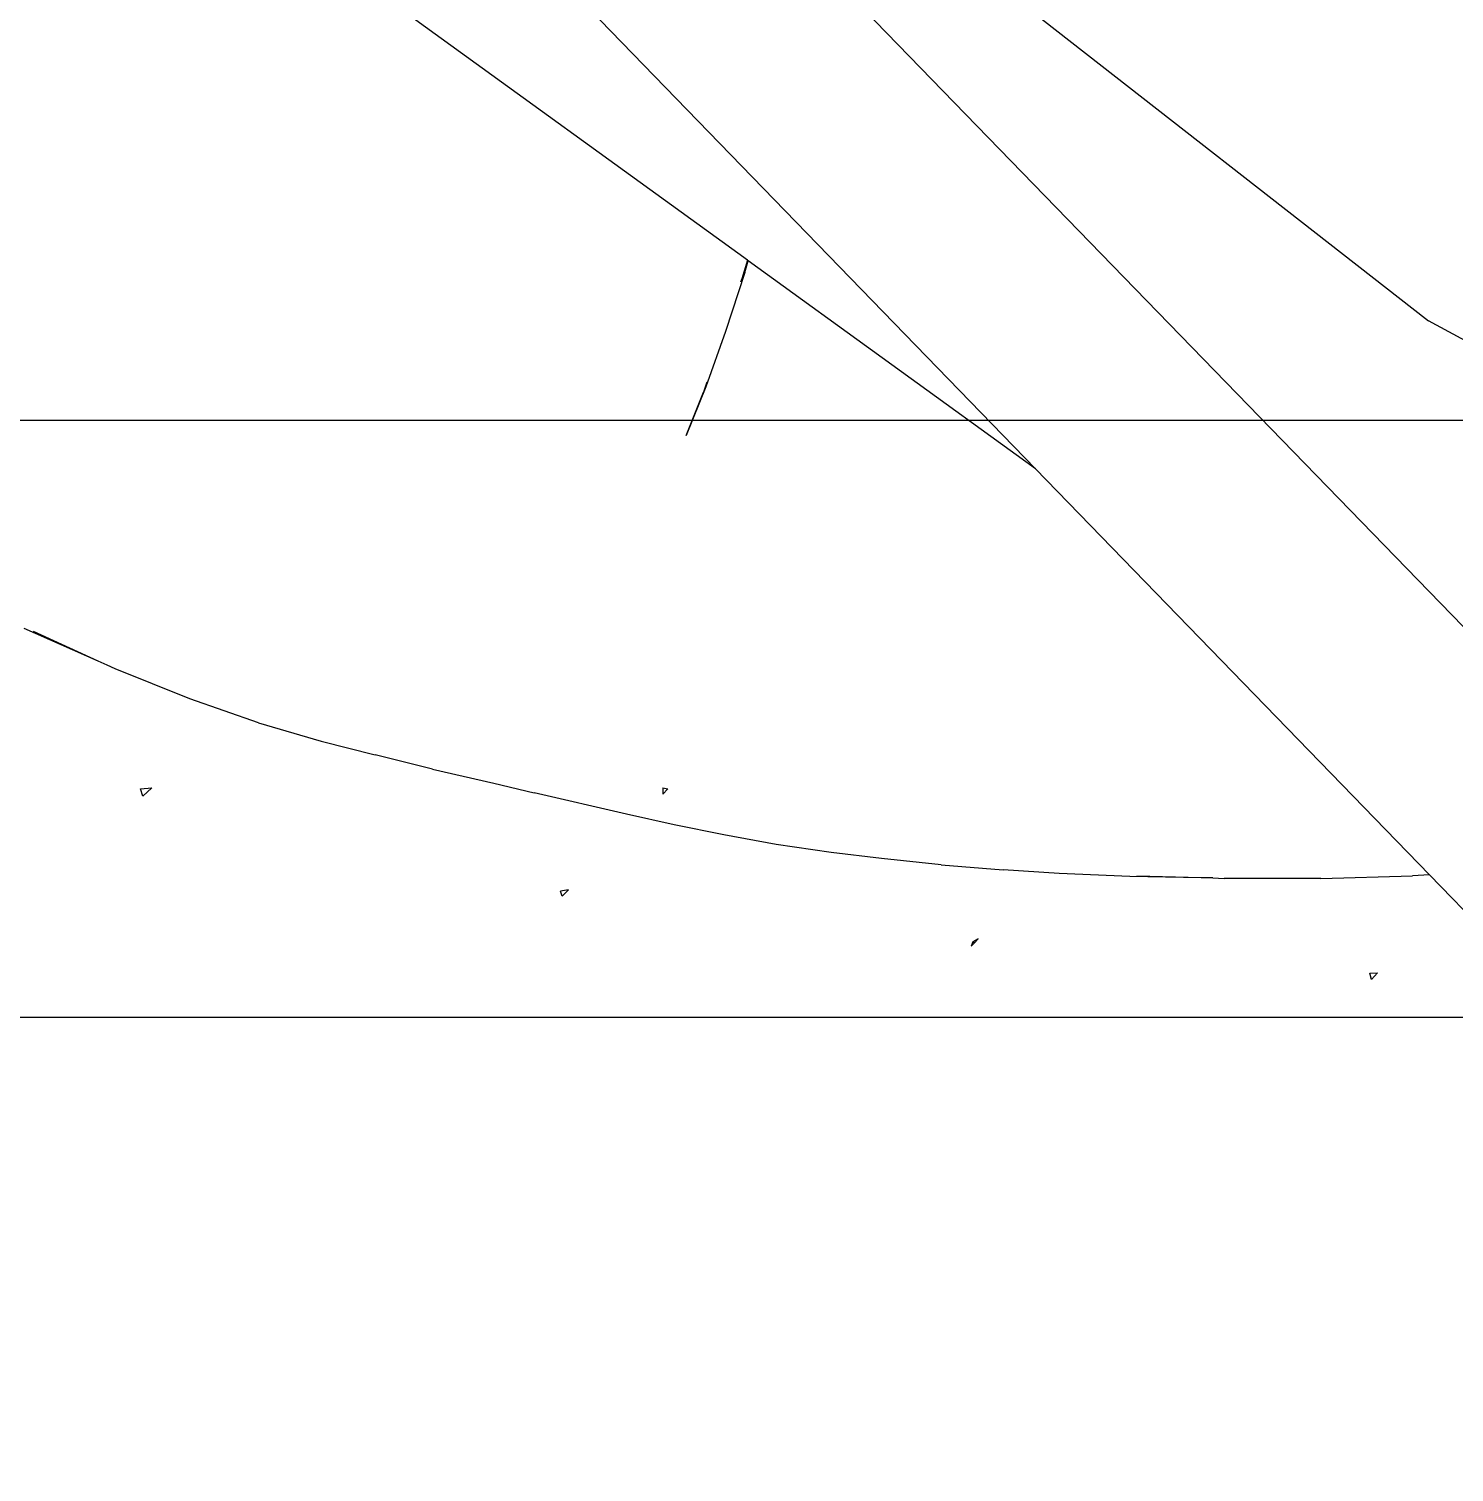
# Model space of a CAD drawing. Header units: millimetres. Extents: x -12551121 to 353735, y 112272 to 285506.
# Drawn here: x 97366.3 to 97590.1, y 178428.7 to 178655.2 of the extents above; entities that cross this region are included whole.
import ezdxf

# ---------------------------------------------------------------- set-up
doc = ezdxf.new("R2010")
doc.units = ezdxf.units.MM
doc.header["$MEASUREMENT"] = 0
doc.layers.add('+AT9-HATCH', color=8, linetype='Continuous')
doc.layers.add('+AT9_Hardscape', color=1, linetype='Continuous')

# ---------------------------------------------------------------- blocks, each defined once
blk = doc.blocks.new('hammock')
at = {"layer": '+AT9_Hardscape', "color": 1}
for p, q in [((643.84, 1838.78), (953.58, 1519.63)), ((618.57, 1820.42), (869.9, 1561.47)), ((824.69, 1594.2), (741.32, 1654.55)), ((845.5, 1651.91), (931.59, 1584.7)), ((824.69, 1594.2), (823.79, 1591.3)), ((824.26, 1592.27), (824.81, 1594.11)), ((824.81, 1594.11), (824.69, 1594.2)), ((869.9, 1561.47), (824.81, 1594.11)), ((824.26, 1592.27), (821.24, 1583.03)), ((823.79, 1591.3), (823.61, 1590.73)), ((978.86, 1558.92), (931.59, 1584.7)), ((821.24, 1583.03), (818.14, 1574.33)), ((818.3, 1575.05), (817.76, 1573.48)), ((818.14, 1574.33), (815.08, 1566.66)), ((815.08, 1566.66), (817.76, 1573.48)), ((869.9, 1561.47), (931.76, 1497.72)), ((722.76, 1531.27), (711.14, 1536.39)), ((722.76, 1531.27), (712.58, 1535.9)), ((724.14, 1530.66), (722.76, 1531.27)), ((725.39, 1530.07), (724.14, 1530.66)), ((737.13, 1525.35), (725.39, 1530.07)), ((747.9, 1521.6), (737.13, 1525.35)), ((747.9, 1521.6), (757.77, 1518.72)), ((757.77, 1518.72), (766.25, 1516.56)), ((775.23, 1514.33), (766.25, 1516.56)), ((775.23, 1514.33), (784.88, 1512.1)), ((729.39, 1511.24), (731.14, 1511.39)), ((729.73, 1510.09), (729.39, 1511.24)), ((729.73, 1510.09), (731.14, 1511.39)), ((784.88, 1512.1), (791.21, 1510.61)), ((811.38, 1511.37), (812.18, 1511.21)), ((811.38, 1511.37), (811.4, 1510.41)), ((811.4, 1510.41), (812.18, 1511.21)), ((805.69, 1507.25), (791.21, 1510.61)), ((813.19, 1505.57), (805.69, 1507.25)), ((820.99, 1503.98), (813.19, 1505.57)), ((829.18, 1502.51), (820.99, 1503.98)), ((837.84, 1501.24), (829.18, 1502.51)), ((845.71, 1500.29), (837.84, 1501.24)), ((855.08, 1499.3), (845.71, 1500.29)), ((855.08, 1499.3), (864.84, 1498.53)), ((873.61, 1497.92), (864.84, 1498.53)), ((884.69, 1497.44), (873.61, 1497.92)), ((895.89, 1497.26), (885.81, 1497.52)), ((914.7, 1497.14), (929.1, 1497.56)), ((931.76, 1497.72), (929.1, 1497.56)), ((931.76, 1497.72), (966.2, 1462.24)), ((796.58, 1495.35), (795.31, 1495.17)), ((795.61, 1494.36), (796.58, 1495.35)), ((895.89, 1497.26), (884.69, 1497.44)), ((897.76, 1497.23), (895.89, 1497.26)), ((897.76, 1497.23), (899.55, 1497.16)), ((914.7, 1497.14), (899.55, 1497.16)), ((795.61, 1494.36), (795.31, 1495.17)), ((860.05, 1487.23), (859.82, 1486.52)), ((859.82, 1486.52), (860.32, 1487.06)), ((860.9, 1487.7), (860.05, 1487.23)), ((860.32, 1487.06), (860.05, 1487.23)), ((860.32, 1487.06), (860.9, 1487.7)), ((922.42, 1482.29), (923.59, 1482.34)), ((922.68, 1481.27), (922.42, 1482.29)), ((922.68, 1481.27), (923.59, 1482.34))]:
    blk.add_line(p, q, dxfattribs=at)

msp = doc.modelspace()

# ---------------------------------------------------------------- hatches: boundary and pattern name
at = {"layer": '+AT9-HATCH'}
h = msp.add_hatch(dxfattribs=at)
h.set_pattern_fill('ANSI38', color=62, scale=100)
h.set_pattern_definition([(45, (4874355.9, 2835157.78), (-224.506403, 224.506403), []), (135, (4874355.9, 2835157.78), (-673.51921, 224.506403), [793.75, -476.25])])
h.paths.add_polyline_path([(94992.22, 180226.47), (94842.22, 180226.47), (94842.22, 176851.48), (95292.22, 176851.48, 0.414214), (96192.22, 177751.48), (96192.22, 178626.48, -0.414214), (97292.22, 179726.48), (99092.22, 179726.48), (99092.22, 180226.48), (94992.22, 180226.48)], is_closed=False)
h = msp.add_hatch(dxfattribs=at)
h.set_pattern_fill('LINE', color=8, scale=750)
h.paths.add_polyline_path([(98342.22, 176851.47), (98342.22, 179526.48), (97292.22, 179526.48, 0.414214), (96392.22, 178626.48), (96392.22, 177751.48, -0.414214), (95292.22, 176651.48), (94892.22, 176651.48), (94892.22, 174751.48), (96392.22, 174751.48, 0.414214), (97292.22, 175651.48), (97292.22, 176001.46), (97292.22, 176451.47, -0.414214), (97692.22, 176851.47), (98342.22, 176851.47)], is_closed=False)
h.paths.add_polyline_path([(98392.22, 179526.48), (98392.22, 176851.47), (98692.22, 176851.47), (98692.22, 179526.48)])
h.paths.add_polyline_path([(98742.22, 179526.48), (98742.22, 176851.47), (99042.22, 176851.47), (99042.22, 179526.48)])
h.paths.add_polyline_path([(99367.22, 179526.48), (99367.22, 176851.47), (99667.22, 176851.47), (99667.22, 179526.48)])
h.paths.add_polyline_path([(99717.22, 179526.48), (99717.22, 176851.47), (100017.22, 176851.47), (100017.22, 179526.48)])
h.paths.add_polyline_path([(100067.22, 179526.48), (100067.22, 176851.47), (100367.22, 176851.47), (100367.22, 179526.48)])
h.paths.add_polyline_path([(100417.22, 179526.48), (100417.22, 176851.47), (100717.22, 176851.47), (100717.22, 179526.48)])
h.paths.add_polyline_path([(101067.22, 176716.04), (101067.22, 179526.48), (100767.22, 179526.48), (100767.22, 176851.46), (100767.22, 176851.46, -0.21525)])
h.paths.add_polyline_path([(101117.22, 179526.48), (101117.22, 173451.49), (101417.22, 173451.49), (101417.22, 179503.97, 0.056082), (101217.22, 179526.48), (101117.22, 179526.48)], is_closed=False)
h.paths.add_polyline_path([(101467.22, 179491.06), (101467.22, 173451.49), (101767.22, 173451.49), (101767.22, 179338.87, 0.094274)])
h.paths.add_polyline_path([(102117.22, 178626.63, 0.213378), (101817.22, 179297.3), (101817.22, 173451.49), (102117.22, 173451.49), (102117.22, 178626.48)], is_closed=False)
h.paths.add_polyline_path([(101817.22, 173101.46), (101817.22, 170101.46), (102117.22, 170101.46), (102117.22, 173101.46)])
h.paths.add_polyline_path([(101467.22, 173101.46), (101467.22, 170101.46), (101767.22, 170101.46), (101767.22, 173101.46)])
h.paths.add_polyline_path([(101117.22, 173101.46), (101117.22, 170101.46), (101417.22, 170101.46), (101417.22, 173101.46)])
h.paths.add_polyline_path([(101117.22, 169801.46), (101117.22, 166601.46), (101417.22, 166601.46), (101417.22, 169801.46)])
h.paths.add_polyline_path([(101467.22, 169801.46), (101467.22, 166601.46), (101767.22, 166601.46), (101767.22, 169801.46)])
h.paths.add_polyline_path([(101817.22, 169801.46), (101817.22, 166601.46), (102117.22, 166601.46), (102117.22, 169801.46)])
h.paths.add_polyline_path([(102517.22, 169801.46), (102817.22, 169801.46), (102817.22, 166601.46), (102517.22, 166601.46)])
h.paths.add_polyline_path([(102167.22, 169801.46), (102467.22, 169801.46), (102467.22, 166601.46), (102167.22, 166601.46)])
h.paths.add_polyline_path([(102867.22, 169801.46), (103167.22, 169801.46), (103167.22, 166601.46), (102867.22, 166601.46)])
h.paths.add_polyline_path([(102867.22, 173101.46), (103167.22, 173101.46), (103167.22, 170101.46), (102867.22, 170101.46)])
h.paths.add_polyline_path([(102167.22, 173101.46), (102467.22, 173101.46), (102467.22, 170101.46), (102167.22, 170101.46)])
h.paths.add_polyline_path([(102517.22, 173101.46), (102817.22, 173101.46), (102817.22, 170101.46), (102517.22, 170101.46)])

# ---------------------------------------------------------------- block references
msp.add_blockref('hammock', (96654.46, 177024.7))

doc.saveas('drawing.dxf')
